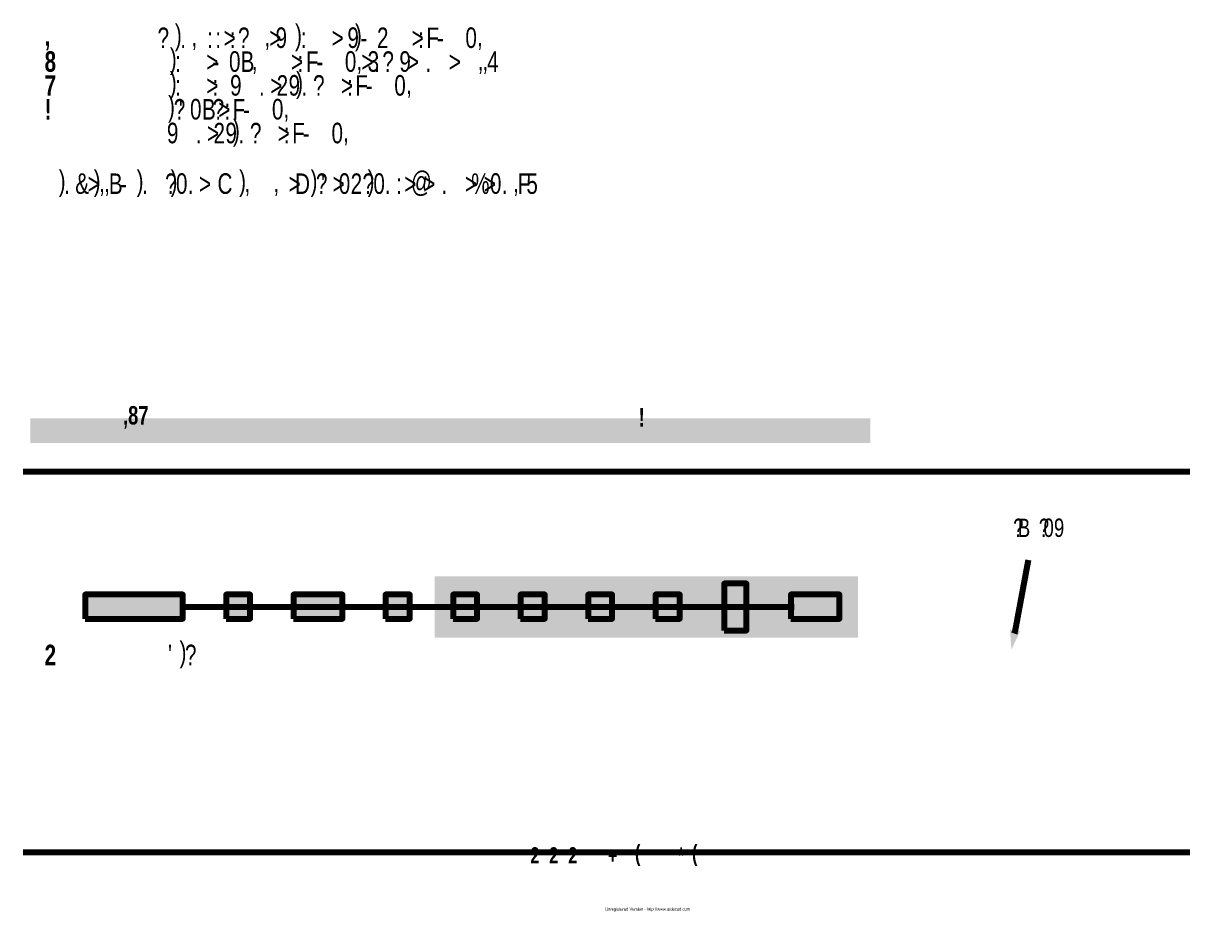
# Model space of a CAD drawing. Header units: inches. Extents: x 19 to 378, y -1 to 556.
# Drawn here: x 18.9 to 378, y -0.7 to 272.7 of the extents above; entities that cross this region are included whole.
import ezdxf

# ---------------------------------------------------------------- set-up
doc = ezdxf.new("R2010")
doc.units = ezdxf.units.IN
for name, color, linetype, lineweight in [('H', 7, 'CONTINUOUS', 100), ('P', 250, 'CONTINUOUS', 100), ('Text', 250, 'CONTINUOUS', 100)]:
    doc.layers.add(name, color=color, linetype=linetype, lineweight=lineweight)
doc.styles.get("Standard").update_dxf_attribs({"font": 'txt', "width": 0.75})

msp = doc.modelspace()

# ---------------------------------------------------------------- hatches: boundary and pattern name
at = {"layer": 'H', "linetype": 'CONTINUOUS'}
for color, points in [(7, [(21, 143.56), (279.67, 143.56), (279.67, 151.11), (21, 151.11)]), (0, [(145.56, 83.67), (275.89, 83.67), (275.89, 102.56), (145.56, 102.56)]), (7, [(234.67, 85.89), (241.56, 85.89), (241.56, 100.33), (234.67, 100.33)]), (0, [(37.89, 89.44), (68, 89.44), (68, 96.89), (37.89, 96.89)]), (0, [(81.33, 89.44), (88.78, 89.44), (88.78, 96.89), (81.33, 96.89)]), (0, [(102.11, 89.44), (117.11, 89.44), (117.11, 96.89), (102.11, 96.89)]), (0, [(130.44, 89.44), (137.89, 89.44), (137.89, 96.89), (130.44, 96.89)]), (0, [(151.22, 89.44), (158.67, 89.44), (158.67, 96.89), (151.22, 96.89)]), (0, [(172, 89.44), (179.44, 89.44), (179.44, 96.89), (172, 96.89)]), (0, [(192.78, 89.44), (200.22, 89.44), (200.22, 96.89), (192.78, 96.89)]), (0, [(213.56, 89.44), (221, 89.44), (221, 96.89), (213.56, 96.89)]), (0, [(255.22, 89.44), (270.22, 89.44), (270.22, 96.89), (255.22, 96.89)]), (0, [(323.11, 80), (322.67, 86.33), (323.78, 85.33), (324.44, 85.22), (325.89, 85.78)])]:
    msp.add_hatch(color=color, dxfattribs=at).paths.add_polyline_path(points)

# ---------------------------------------------------------------- linework, layer by layer
at = {"layer": 'P', "color": 0, "linetype": 'CONTINUOUS'}
for points in [[(18.89, 134.78), (378, 134.78)], [(324.11, 84.89), (324.22, 85.56), (328.33, 107.56)], [(234.67, 85.89), (241.56, 85.89), (241.56, 100.33), (234.67, 100.33), (234.67, 85.89)], [(37.89, 89.44), (68, 89.44), (68, 96.89), (37.89, 96.89), (37.89, 89.44)], [(81.33, 89.44), (88.78, 89.44), (88.78, 96.89), (81.33, 96.89), (81.33, 89.44)], [(102.11, 89.44), (117.11, 89.44), (117.11, 96.89), (102.11, 96.89), (102.11, 89.44)], [(130.44, 89.44), (137.89, 89.44), (137.89, 96.89), (130.44, 96.89), (130.44, 89.44)], [(151.22, 89.44), (158.67, 89.44), (158.67, 96.89), (151.22, 96.89), (151.22, 89.44)], [(172, 89.44), (179.44, 89.44), (179.44, 96.89), (172, 96.89), (172, 89.44)], [(192.78, 89.44), (200.22, 89.44), (200.22, 96.89), (192.78, 96.89), (192.78, 89.44)], [(213.56, 89.44), (221, 89.44), (221, 96.89), (213.56, 96.89), (213.56, 89.44)], [(255.22, 89.44), (270.22, 89.44), (270.22, 96.89), (255.22, 96.89), (255.22, 89.44)], [(67.11, 93.11), (256.22, 93.11)], [(18.89, 17.67), (378, 17.67)]]:
    msp.add_lwpolyline(points, dxfattribs=at)

# ---------------------------------------------------------------- texts
at = {"layer": 'Text', "color": 0, "linetype": 'CONTINUOUS', "attachment_point": 4}
for s, insert, char_height, width in [('{\\fFutura|b0|i0|c1|p15;?}', (60.22, 268.22), 6.3333, 6.6667), ('{\\fFutura|b0|i0|c1|p15;)}', (65.56, 268.22), 6.3333, 6.6667), ('{\\fFutura|b0|i0|c1|p15;:}', (75.44, 268.22), 6.3333, 6.6667), ('{\\fFutura|b0|i0|c1|p15;:}', (78, 268.22), 6.3333, 6.6667), ('{\\fFutura|b0|i0|c1|p15;>}', (80.56, 268.22), 6.3333, 6.6667), ('{\\fFutura|b0|i0|c1|p15;:}', (82.44, 268.22), 6.3333, 6.6667), ('{\\fFutura|b0|i0|c1|p15;?}', (85, 268.22), 6.3333, 6.6667), ('{\\fFutura|b0|i0|c1|p15;>}', (94.67, 268.22), 6.3333, 6.6667), ('{\\fFutura|b0|i0|c1|p15;9}', (96.56, 268.22), 6.3333, 6.6667), ('{\\fFutura|b0|i0|c1|p15;)}', (102.56, 268.22), 6.3333, 6.6667), ('{\\fFutura|b0|i0|c1|p15;:}', (104.33, 268.22), 6.3333, 6.6667), ('{\\fFutura|b0|i0|c1|p15;>}', (113.78, 268.22), 6.3333, 6.6667), ('{\\fFutura|b0|i0|c1|p15;9}', (118.67, 268.22), 6.3333, 6.6667), ('{\\fFutura|b0|i0|c1|p15;)}', (121, 268.22), 6.3333, 6.6667), ('{\\fFutura|b0|i0|c1|p15;2}', (127.78, 268.22), 6.3333, 6.6667), ('{\\fFutura|b0|i0|c1|p15;>}', (138.44, 268.22), 6.3333, 6.6667), ('{\\fFutura|b0|i0|c1|p15;:}', (140.44, 268.22), 6.3333, 6.6667), ('{\\fFutura|b0|i0|c1|p15;F}', (143, 268.22), 6.3333, 6.6667), ('{\\fFutura|b0|i0|c1|p15;0}', (155, 268.22), 6.3333, 6.6667), ('{\\fFutura|b1|i0|c1|p15;,}', (25.44, 268.22), 6.3333, 6.6667), ('{\\fFutura|b0|i0|c1|p15;}', (56.67, 268.22), 6.3333, 6.6667), ('{\\fFutura|b0|i0|c1|p15;}', (61.78, 268.22), 6.3333, 6.6667), ('{\\fFutura|b0|i0|c1|p15;.}', (67.22, 268.22), 6.3333, 6.6667), ('{\\fFutura|b0|i0|c1|p15;,}', (70.67, 268.22), 6.3333, 6.6667), ('{\\fFutura|b0|i0|c1|p15; }', (72.22, 268.22), 6.3333, 6.6667), ('{\\fFutura|b0|i0|c1|p15; }', (86.67, 268.22), 6.3333, 6.6667), ('{\\fFutura|b0|i0|c1|p15; }', (89.89, 268.22), 6.3333, 6.6667), ('{\\fFutura|b0|i0|c1|p15;,}', (93.11, 268.22), 6.3333, 6.6667), ('{\\fFutura|b0|i0|c1|p15;}', (98.89, 268.22), 6.3333, 6.6667), ('{\\fFutura|b0|i0|c1|p15; }', (106.89, 268.22), 6.3333, 6.6667), ('{\\fFutura|b0|i0|c1|p15;}', (110.11, 268.22), 6.3333, 6.6667), ('{\\fFutura|b0|i0|c1|p15;}', (115.78, 268.22), 6.3333, 6.6667), ('{\\fFutura|b0|i0|c1|p15;-}', (122.67, 268.22), 6.3333, 6.6667), ('{\\fFutura|b0|i0|c1|p15; }', (131.56, 268.22), 6.3333, 6.6667), ('{\\fFutura|b0|i0|c1|p15;}', (134.78, 268.22), 6.3333, 6.6667), ('{\\fFutura|b0|i0|c1|p15;-}', (146.22, 268.22), 6.3333, 6.6667), ('{\\fFutura|b0|i0|c1|p15;}', (151.33, 268.22), 6.3333, 6.6667), ('{\\fFutura|b0|i0|c1|p15;,}', (158.56, 268.22), 6.3333, 6.6667), ('{\\fFutura|b1|i0|c1|p15;8}', (25.44, 260.89), 6.3333, 6.6667), ('{\\fFutura|b0|i0|c1|p15;)}', (64, 260.89), 6.3333, 6.6667), ('{\\fFutura|b0|i0|c1|p15;:}', (65.67, 260.89), 6.3333, 6.6667), ('{\\fFutura|b0|i0|c1|p15;>}', (75.22, 260.89), 6.3333, 6.6667), ('{\\fFutura|b0|i0|c1|p15;0}', (82.22, 260.89), 6.3333, 6.6667), ('{\\fFutura|b0|i0|c1|p15;B}', (85.78, 260.89), 6.3333, 6.6667), ('{\\fFutura|b0|i0|c1|p15;>}', (101.33, 260.89), 6.3333, 6.6667), ('{\\fFutura|b0|i0|c1|p15;:}', (103.33, 260.89), 6.3333, 6.6667), ('{\\fFutura|b0|i0|c1|p15;F}', (105.89, 260.89), 6.3333, 6.6667), ('{\\fFutura|b0|i0|c1|p15;0}', (117.89, 260.89), 6.3333, 6.6667), ('{\\fFutura|b0|i0|c1|p15;>}', (123, 260.89), 6.3333, 6.6667), ('{\\fFutura|b0|i0|c1|p15;3}', (124.89, 260.89), 6.3333, 6.6667), ('{\\fFutura|b0|i0|c1|p15;:}', (126.89, 260.89), 6.3333, 6.6667), ('{\\fFutura|b0|i0|c1|p15;?}', (129.44, 260.89), 6.3333, 6.6667), ('{\\fFutura|b0|i0|c1|p15;9}', (134.67, 260.89), 6.3333, 6.6667), ('{\\fFutura|b0|i0|c1|p15;>}', (137, 260.89), 6.3333, 6.6667), ('{\\fFutura|b0|i0|c1|p15;>}', (149.89, 260.89), 6.3333, 6.6667), ('{\\fFutura|b0|i0|c1|p15;4}', (161.67, 260.89), 6.3333, 6.6667), ('{\\fFutura|b0|i0|c1|p15;}', (56.67, 260.89), 6.3333, 6.6667), ('{\\fFutura|b0|i0|c1|p15;}', (60.22, 260.89), 6.3333, 6.6667), ('{\\fFutura|b0|i0|c1|p15; }', (68.22, 260.89), 6.3333, 6.6667), ('{\\fFutura|b0|i0|c1|p15;}', (71.44, 260.89), 6.3333, 6.6667), ('{\\fFutura|b0|i0|c1|p15;-}', (77.11, 260.89), 6.3333, 6.6667), ('{\\fFutura|b0|i0|c1|p15;,}', (89.22, 260.89), 6.3333, 6.6667), ('{\\fFutura|b0|i0|c1|p15;}', (90.67, 260.89), 6.3333, 6.6667), ('{\\fFutura|b0|i0|c1|p15; }', (94.44, 260.89), 6.3333, 6.6667), ('{\\fFutura|b0|i0|c1|p15;}', (97.67, 260.89), 6.3333, 6.6667), ('{\\fFutura|b0|i0|c1|p15;-}', (109.11, 260.89), 6.3333, 6.6667), ('{\\fFutura|b0|i0|c1|p15;}', (114.22, 260.89), 6.3333, 6.6667), ('{\\fFutura|b0|i0|c1|p15;,}', (121.44, 260.89), 6.3333, 6.6667), ('{\\fFutura|b0|i0|c1|p15;}', (131, 260.89), 6.3333, 6.6667), ('{\\fFutura|b0|i0|c1|p15;}', (139, 260.89), 6.3333, 6.6667), ('{\\fFutura|b0|i0|c1|p15;.}', (142.67, 260.89), 6.3333, 6.6667), ('{\\fFutura|b0|i0|c1|p15;}', (146.11, 260.89), 6.3333, 6.6667), ('{\\fFutura|b0|i0|c1|p15;}', (151.78, 260.89), 6.3333, 6.6667), ('{\\fFutura|b0|i0|c1|p15; }', (155.56, 260.89), 6.3333, 6.6667), ('{\\fFutura|b0|i0|c1|p15;,}', (158.78, 260.89), 6.3333, 6.6667), ('{\\fFutura|b0|i0|c1|p15;,}', (160.22, 260.89), 6.3333, 6.6667), ('{\\fFutura|b1|i0|c1|p15;7}', (25.44, 253.56), 6.3333, 6.6667), ('{\\fFutura|b0|i0|c1|p15;)}', (64, 253.56), 6.3333, 6.6667), ('{\\fFutura|b0|i0|c1|p15;:}', (65.67, 253.56), 6.3333, 6.6667), ('{\\fFutura|b0|i0|c1|p15;>}', (75.22, 253.56), 6.3333, 6.6667), ('{\\fFutura|b0|i0|c1|p15;:}', (77.11, 253.56), 6.3333, 6.6667), ('{\\fFutura|b0|i0|c1|p15;9}', (82.56, 253.56), 6.3333, 6.6667), ('{\\fFutura|b0|i0|c1|p15;>}', (94.89, 253.56), 6.3333, 6.6667), ('{\\fFutura|b0|i0|c1|p15;2}', (96.89, 253.56), 6.3333, 6.6667), ('{\\fFutura|b0|i0|c1|p15;9}', (100.56, 253.56), 6.3333, 6.6667), ('{\\fFutura|b0|i0|c1|p15;)}', (102.89, 253.56), 6.3333, 6.6667), ('{\\fFutura|b0|i0|c1|p15;?}', (108.11, 253.56), 6.3333, 6.6667), ('{\\fFutura|b0|i0|c1|p15;>}', (116.67, 253.56), 6.3333, 6.6667), ('{\\fFutura|b0|i0|c1|p15;:}', (118.56, 253.56), 6.3333, 6.6667), ('{\\fFutura|b0|i0|c1|p15;F}', (121.11, 253.56), 6.3333, 6.6667), ('{\\fFutura|b0|i0|c1|p15;0}', (133.11, 253.56), 6.3333, 6.6667), ('{\\fFutura|b0|i0|c1|p15;}', (56.67, 253.56), 6.3333, 6.6667), ('{\\fFutura|b0|i0|c1|p15;}', (60.22, 253.56), 6.3333, 6.6667), ('{\\fFutura|b0|i0|c1|p15; }', (68.22, 253.56), 6.3333, 6.6667), ('{\\fFutura|b0|i0|c1|p15;}', (71.44, 253.56), 6.3333, 6.6667), ('{\\fFutura|b0|i0|c1|p15;}', (79.67, 253.56), 6.3333, 6.6667), ('{\\fFutura|b0|i0|c1|p15; }', (84.89, 253.56), 6.3333, 6.6667), ('{\\fFutura|b0|i0|c1|p15; }', (88.22, 253.56), 6.3333, 6.6667), ('{\\fFutura|b0|i0|c1|p15; }', (109.67, 253.56), 6.3333, 6.6667), ('{\\fFutura|b0|i0|c1|p15;}', (112.89, 253.56), 6.3333, 6.6667), ('{\\fFutura|b0|i0|c1|p15;-}', (124.33, 253.56), 6.3333, 6.6667), ('{\\fFutura|b0|i0|c1|p15;}', (129.44, 253.56), 6.3333, 6.6667), ('{\\fFutura|b0|i0|c1|p15;,}', (136.78, 253.56), 6.3333, 6.6667), ('{\\fFutura|b1|i0|c1|p15;!}', (25.44, 246.22), 6.3333, 6.6667), ('{\\fFutura|b0|i0|c1|p15;)}', (63.44, 246.22), 6.3333, 6.6667), ('{\\fFutura|b0|i0|c1|p15;?}', (65.22, 246.22), 6.3333, 6.6667), ("{\\fFutura|b0|i0|c1|p15;'}", (66.78, 246.22), 6.3333, 6.6667), ('{\\fFutura|b0|i0|c1|p15;0}', (70.22, 246.22), 6.3333, 6.6667), ('{\\fFutura|b0|i0|c1|p15;B}', (73.89, 246.22), 6.3333, 6.6667), ('{\\fFutura|b0|i0|c1|p15;?}', (77.22, 246.22), 6.3333, 6.6667), ('{\\fFutura|b0|i0|c1|p15;>}', (78.89, 246.22), 6.3333, 6.6667), ('{\\fFutura|b0|i0|c1|p15;:}', (80.78, 246.22), 6.3333, 6.6667), ('{\\fFutura|b0|i0|c1|p15;F}', (83.33, 246.22), 6.3333, 6.6667), ('{\\fFutura|b0|i0|c1|p15;.}', (91.44, 253.56), 6.3333, 6.6667), ('{\\fFutura|b0|i0|c1|p15;0}', (95.44, 246.22), 6.3333, 6.6667), ('{\\fFutura|b0|i0|c1|p15;.}', (104.56, 253.56), 6.3333, 6.6667), ('{\\fFutura|b0|i0|c1|p15;}', (56.67, 246.22), 6.3333, 6.6667), ('{\\fFutura|b0|i0|c1|p15;-}', (86.56, 246.22), 6.3333, 6.6667), ('{\\fFutura|b0|i0|c1|p15;}', (91.67, 246.22), 6.3333, 6.6667), ('{\\fFutura|b0|i0|c1|p15;,}', (99, 246.22), 6.3333, 6.6667), ('{\\fFutura|b0|i0|c1|p15;9}', (63.11, 238.89), 6.3333, 6.6667), ('{\\fFutura|b0|i0|c1|p15;>}', (75.44, 238.89), 6.3333, 6.6667), ('{\\fFutura|b0|i0|c1|p15;2}', (77.44, 238.89), 6.3333, 6.6667), ('{\\fFutura|b0|i0|c1|p15;9}', (81.11, 238.89), 6.3333, 6.6667), ('{\\fFutura|b0|i0|c1|p15;)}', (83.44, 238.89), 6.3333, 6.6667), ('{\\fFutura|b0|i0|c1|p15;?}', (88.67, 238.89), 6.3333, 6.6667), ('{\\fFutura|b0|i0|c1|p15;>}', (97.22, 238.89), 6.3333, 6.6667), ('{\\fFutura|b0|i0|c1|p15;F}', (101.67, 238.89), 6.3333, 6.6667), ('{\\fFutura|b0|i0|c1|p15;0}', (113.78, 238.89), 6.3333, 6.6667), ('{\\fFutura|b1|i0|c1|p15; }', (25.44, 238.89), 6.3333, 6.6667), ('{\\fFutura|b0|i0|c1|p15;}', (56.67, 238.89), 6.3333, 6.6667), ('{\\fFutura|b0|i0|c1|p15;}', (60.22, 238.89), 6.3333, 6.6667), ('{\\fFutura|b0|i0|c1|p15; }', (65.44, 238.89), 6.3333, 6.6667), ('{\\fFutura|b0|i0|c1|p15; }', (68.78, 238.89), 6.3333, 6.6667), ('{\\fFutura|b0|i0|c1|p15; }', (90.22, 238.89), 6.3333, 6.6667), ('{\\fFutura|b0|i0|c1|p15;}', (93.44, 238.89), 6.3333, 6.6667), ('{\\fFutura|b0|i0|c1|p15;:}', (99.11, 238.89), 6.3333, 6.6667), ('{\\fFutura|b0|i0|c1|p15;-}', (104.89, 238.89), 6.3333, 6.6667), ('{\\fFutura|b0|i0|c1|p15;}', (110, 238.89), 6.3333, 6.6667), ('{\\fFutura|b0|i0|c1|p15;,}', (117.33, 238.89), 6.3333, 6.6667), ('{\\fFutura|b0|i0|c1|p15;.}', (72, 238.89), 6.3333, 6.6667), ('{\\fFutura|b0|i0|c1|p15;.}', (85.11, 238.89), 6.3333, 6.6667), ('{\\fFutura|b0|i0|c1|p15;)}', (29.78, 223.33), 6.3333, 6.6667), ('{\\fFutura|b0|i0|c1|p15;&}', (34.89, 223.33), 6.3333, 6.6667), ('{\\fFutura|b0|i0|c1|p15;)}', (40.56, 223.33), 6.3333, 6.6667), ('{\\fFutura|b0|i0|c1|p15;B}', (45.22, 223.33), 6.3333, 6.6667), ('{\\fFutura|b0|i0|c1|p15;)}', (53.78, 223.33), 6.3333, 6.6667), ('{\\fFutura|b0|i0|c1|p15;?}', (62.56, 223.33), 6.3333, 6.6667), ('{\\fFutura|b0|i0|c1|p15;)}', (64.22, 223.33), 6.3333, 6.6667), ('{\\fFutura|b0|i0|c1|p15;0}', (65.89, 223.33), 6.3333, 6.6667), ('{\\fFutura|b0|i0|c1|p15;C}', (78.67, 223.33), 6.3333, 6.6667), ('{\\fFutura|b0|i0|c1|p15;)}', (85.33, 223.33), 6.3333, 6.6667), ('{\\fFutura|b0|i0|c1|p15;D}', (102.56, 223.33), 6.3333, 6.6667), ('{\\fFutura|b0|i0|c1|p15;)}', (107.33, 223.33), 6.3333, 6.6667), ('{\\fFutura|b0|i0|c1|p15;?}', (109, 223.33), 6.3333, 6.6667), ("{\\fFutura|b0|i0|c1|p15;'}", (110.56, 223.33), 6.3333, 6.6667), ('{\\fFutura|b0|i0|c1|p15;0}', (116, 223.33), 6.3333, 6.6667), ('{\\fFutura|b0|i0|c1|p15;2}', (119.67, 223.33), 6.3333, 6.6667), ('{\\fFutura|b0|i0|c1|p15;?}', (123.33, 223.33), 6.3333, 6.6667), ('{\\fFutura|b0|i0|c1|p15;)}', (124.89, 223.33), 6.3333, 6.6667), ('{\\fFutura|b0|i0|c1|p15;0}', (126.67, 223.33), 6.3333, 6.6667), ('{\\fFutura|b0|i0|c1|p15;@}', (138.22, 223.33), 6.3333, 6.6667), ('{\\fFutura|b0|i0|c1|p15;%}', (156.78, 223.33), 6.3333, 6.6667), ('{\\fFutura|b0|i0|c1|p15;0}', (162.56, 223.33), 6.3333, 6.6667), ('{\\fFutura|b0|i0|c1|p15;F}', (171.11, 223.33), 6.3333, 6.6667), ('{\\fFutura|b0|i0|c1|p15;5}', (173.78, 223.33), 6.3333, 6.6667), ('{\\fFutura|b0|i0|c1|p15;}', (26.11, 223.33), 6.3333, 6.6667), ('{\\fFutura|b0|i0|c1|p15;>}', (38.67, 223.33), 6.3333, 6.6667), ('{\\fFutura|b0|i0|c1|p15;-}', (48.67, 223.33), 6.3333, 6.6667), ('{\\fFutura|b0|i0|c1|p15;}', (58.89, 223.33), 6.3333, 6.6667), ('{\\fFutura|b0|i0|c1|p15;>}', (73, 223.33), 6.3333, 6.6667), ('{\\fFutura|b0|i0|c1|p15;}', (74.89, 223.33), 6.3333, 6.6667), ('{\\fFutura|b0|i0|c1|p15;}', (81.56, 223.33), 6.3333, 6.6667), ('{\\fFutura|b0|i0|c1|p15;}', (88.44, 223.33), 6.3333, 6.6667), ('{\\fFutura|b0|i0|c1|p15;}', (92.22, 223.33), 6.3333, 6.6667), ('{\\fFutura|b0|i0|c1|p15; }', (97.33, 223.33), 6.3333, 6.6667), ('{\\fFutura|b0|i0|c1|p15;>}', (100.56, 223.33), 6.3333, 6.6667), ('{\\fFutura|b0|i0|c1|p15;>}', (114.11, 223.33), 6.3333, 6.6667), ('{\\fFutura|b0|i0|c1|p15;:}', (133.67, 223.33), 6.3333, 6.6667), ('{\\fFutura|b0|i0|c1|p15;>}', (136.22, 223.33), 6.3333, 6.6667), ('{\\fFutura|b0|i0|c1|p15;>}', (142, 223.33), 6.3333, 6.6667), ('{\\fFutura|b0|i0|c1|p15;}', (144, 223.33), 6.3333, 6.6667), ('{\\fFutura|b0|i0|c1|p15;}', (151.11, 223.33), 6.3333, 6.6667), ('{\\fFutura|b0|i0|c1|p15;>}', (154.89, 223.33), 6.3333, 6.6667), ('{\\fFutura|b0|i0|c1|p15;>}', (160.67, 223.33), 6.3333, 6.6667), ('{\\fFutura|b0|i0|c1|p15;.}', (31.44, 223.33), 6.3333, 6.6667), ('{\\fFutura|b0|i0|c1|p15;,}', (42.22, 223.33), 6.3333, 6.6667), ('{\\fFutura|b0|i0|c1|p15;,}', (43.78, 223.33), 6.3333, 6.6667), ('{\\fFutura|b0|i0|c1|p15;.}', (55.44, 223.33), 6.3333, 6.6667), ('{\\fFutura|b0|i0|c1|p15;.}', (69.56, 223.33), 6.3333, 6.6667), ('{\\fFutura|b0|i0|c1|p15;,}', (87, 223.33), 6.3333, 6.6667), ('{\\fFutura|b0|i0|c1|p15;,}', (95.89, 223.33), 6.3333, 6.6667), ('{\\fFutura|b0|i0|c1|p15;.}', (130.22, 223.33), 6.3333, 6.6667), ('{\\fFutura|b0|i0|c1|p15;.}', (147.67, 223.33), 6.3333, 6.6667), ('{\\fFutura|b0|i0|c1|p15;.}', (166.22, 223.33), 6.3333, 6.6667), ('{\\fFutura|b0|i0|c1|p15;,}', (169.67, 223.33), 6.3333, 6.6667), ('{\\fFutura|b1|i0|c1|p15;,87}', (49.56, 151.44), 5.6667, 18), ('{\\fFutura|b1|i0|c1|p15;! }', (208.33, 151.44), 5.6667, 12), ('{\\fFutura|b1|i0|c1|p15;}', (25.44, 119.44), 6.6667, 7), ('{\\fFutura|b1|i0|c1|p15;}', (30.22, 119.44), 6.6667, 7), ('{\\fFutura|b1|i0|c1|p15;}', (34.44, 119.44), 6.6667, 7), ('{\\fFutura|b1|i0|c1|p15;}', (37.56, 119.44), 6.6667, 7), ('{\\fFutura|b1|i0|c1|p15;}', (42.22, 119.44), 6.6667, 7), ('{\\fFutura|b1|i0|c1|p15;}', (46.33, 119.44), 6.6667, 7), ('{\\fFutura|b1|i0|c1|p15;}', (49.44, 119.44), 6.6667, 7), ('{\\fFutura|b1|i0|c1|p15;}', (55, 119.44), 6.6667, 7), ('{\\fFutura|b1|i0|c1|p15;}', (61.56, 119.44), 6.6667, 7), ('{\\fFutura|b1|i0|c1|p15;}', (65.78, 119.44), 6.6667, 7), ('{\\fFutura|b1|i0|c1|p15;}', (71.22, 119.44), 6.6667, 7), ('{\\fFutura|b1|i0|c1|p15;}', (74.11, 119.44), 6.6667, 7), ('{\\fFutura|b1|i0|c1|p15;}', (79.56, 119.44), 6.6667, 7), ('{\\fFutura|b0|i0|c1|p15;?}', (323.67, 117.44), 5.6667, 6), ('{\\fFutura|b0|i0|c1|p15;B}', (325.11, 117.44), 5.6667, 6), ('{\\fFutura|b0|i0|c1|p15;?}', (331.56, 117.44), 5.6667, 6), ('{\\fFutura|b0|i0|c1|p15;0}', (333, 117.44), 5.6667, 6), ('{\\fFutura|b0|i0|c1|p15;9}', (336.22, 117.44), 5.6667, 6), ('{\\fFutura|b0|i0|c1|p15;}', (316.89, 117.44), 5.6667, 6), ('{\\fFutura|b0|i0|c1|p15;}', (321.11, 117.44), 5.6667, 6), ('{\\fFutura|b0|i0|c1|p15;}', (328.22, 117.44), 5.6667, 6), ('{\\fFutura|b1|i0|c1|p15;}', (198.78, 109.89), 4.6667, 5), ('{\\fFutura|b1|i0|c1|p15;}', (202.67, 109.89), 4.6667, 5), ('{\\fFutura|b1|i0|c1|p15;}', (205.33, 109.89), 4.6667, 5), ('{\\fFutura|b1|i0|c1|p15;}', (207.78, 109.89), 4.6667, 5), ('{\\fFutura|b1|i0|c1|p15;}', (210.56, 109.89), 4.6667, 5), ('{\\fFutura|b1|i0|c1|p15;}', (213.56, 109.89), 4.6667, 5), ('{\\fFutura|b1|i0|c1|p15;}', (215.78, 109.89), 4.6667, 5), ('{\\fFutura|b1|i0|c1|p15;}', (219.67, 109.89), 4.6667, 5), ('{\\fFutura|b0|i0|c1|p15;)}', (67, 78.33), 6.3333, 6.6667), ('{\\fFutura|b1|i0|c1|p15;2}', (25.44, 78.33), 6.3333, 6.6667), ("{\\fFutura|b0|i0|c1|p15;'}", (63.44, 78.33), 6.3333, 6.6667), ('{\\fFutura|b0|i0|c1|p15;?}', (68.67, 78.33), 6.3333, 6.6667), ('{\\fFutura|b0|i0|c1|p15;}', (56.67, 78.33), 6.3333, 6.6667), ('{\\fFutura|b0|i0|c1|p15; }', (70.22, 78.33), 6.3333, 6.6667), ('{\\fSquare721BT|b1|i0|c1|p15;2}', (175, 16.67), 5, 5.3333), ('{\\fSquare721BT|b1|i0|c1|p15;2}', (180.78, 16.67), 5, 5.3333), ('{\\fSquare721BT|b1|i0|c1|p15;2}', (186.67, 16.67), 5, 5.3333), ('{\\fSquare721BT|b1|i0|c1|p15;+}', (198.89, 16.67), 5, 5.3333), ('{\\fSquare721BT|b1|i0|c1|p15;(}', (207.22, 16.67), 5, 5.3333), ('{\\fSquare721BT|b1|i0|c1|p15;*}', (220.44, 16.67), 5, 5.3333), ('{\\fSquare721BT|b1|i0|c1|p15;(}', (224.78, 16.67), 5, 5.3333), ('{\\fSquare721BT|b1|i0|c1|p15;}', (18.89, 16.67), 5, 5.3333), ('{\\fSquare721BT|b1|i0|c1|p15;}', (192.22, 16.67), 5, 5.3333), ('{\\fSquare721BT|b1|i0|c1|p15;}', (194.78, 16.67), 5, 5.3333), ('{\\fSquare721BT|b1|i0|c1|p15; }', (203.11, 16.67), 5, 5.3333), ('{\\fSquare721BT|b1|i0|c1|p15;}', (213.67, 16.67), 5, 5.3333), ('{\\fSquare721BT|b1|i0|c1|p15;}', (216.33, 16.67), 5, 5.3333), ('{\\fSquare721BT|b1|i0|c1|p15;}', (355, 16.67), 5, 5.3333), ('{\\fSquare721BT|b1|i0|c1|p15;}', (360.67, 16.67), 5, 5.3333), ('{\\fSquare721BT|b1|i0|c1|p15;}', (365.89, 16.67), 5, 5.3333), ('{\\fSquare721BT|b1|i0|c1|p15;}', (370.89, 16.67), 5, 5.3333)]:
    msp.add_mtext(s, dxfattribs=dict(at, insert=insert, char_height=char_height, width=width))
at = {"layer": 'Text', "color": 240, "insert": (198, 0), "char_height": 1, "width": 99, "attachment_point": 4}
msp.add_mtext('Unregistered Version - http://www.aidecad.com', dxfattribs=at)

doc.saveas('drawing.dxf')
